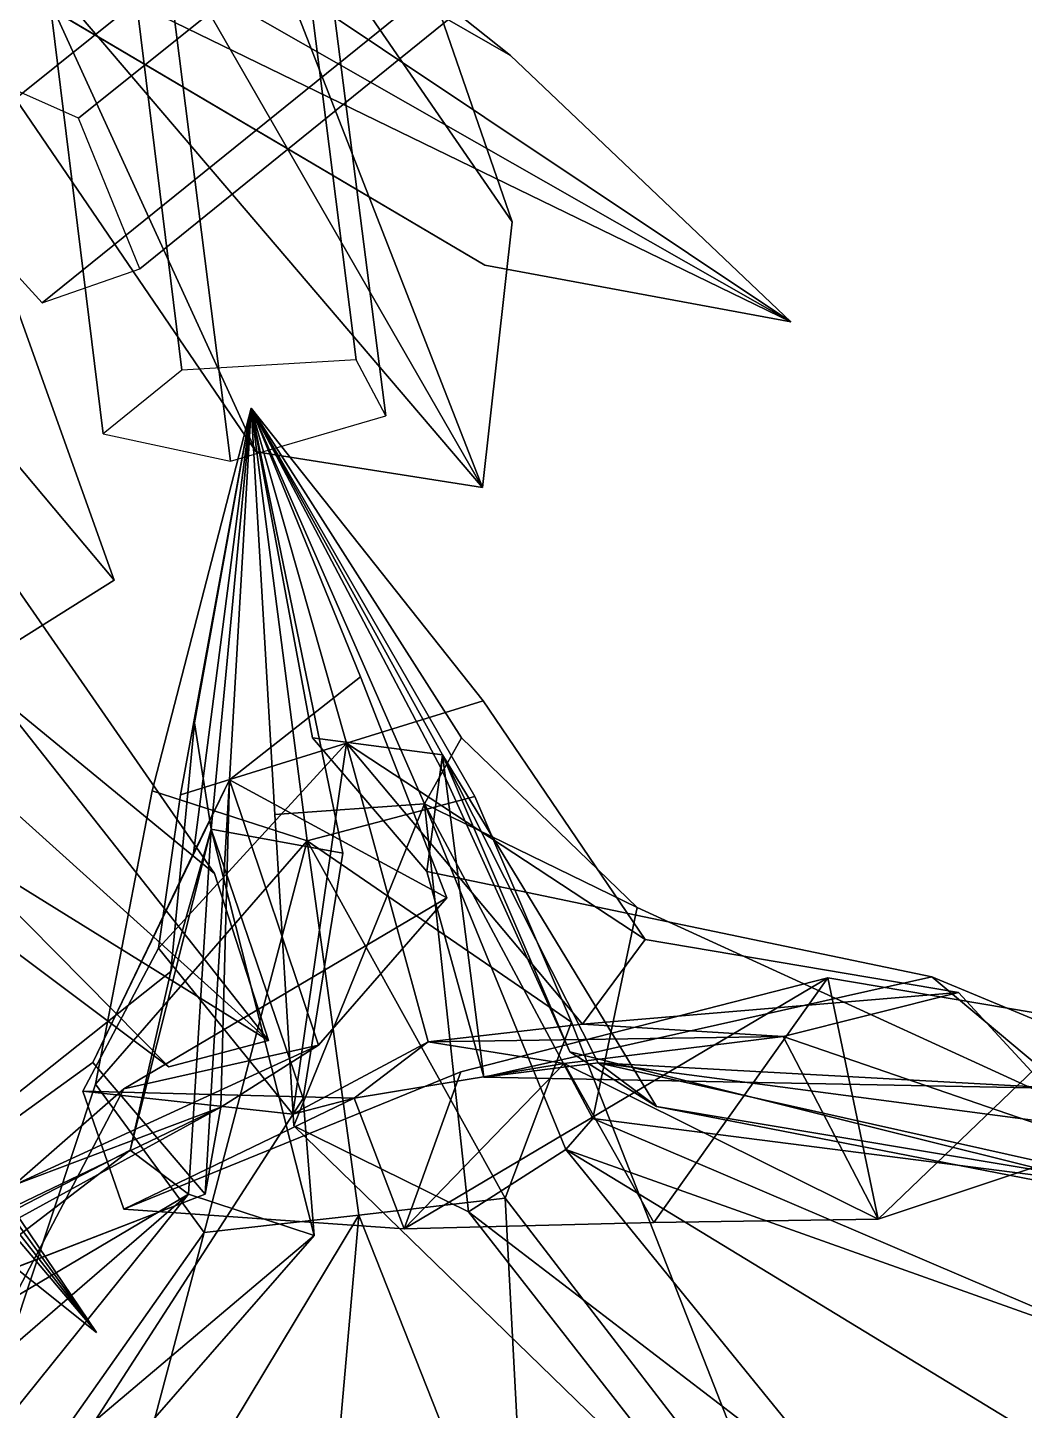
# Model space of a CAD drawing. Header units: metres. Extents: x -488 to 282, y -579 to 399.
# Drawn here: x -227.52 to -209.29, y -453.47 to -428.2 of the extents above; entities that cross this region are included whole.
import ezdxf

# ---------------------------------------------------------------- set-up
doc = ezdxf.new("R2010")
doc.units = ezdxf.units.M

msp = doc.modelspace()

# ---------------------------------------------------------------- linework, layer by layer
at = {"layer": 'coreopsi_1Pdcel', "color": 3}
for points in [[(-222.4118, -423.4999, 98.2844), (-229.0205, -428.7723, 103.8673), (-229.4303, -430.8474, 101.4122), (-222.6513, -425.4124, 95.6793)], [(-219.8092, -424.4175, 99.9832), (-226.5882, -429.8526, 105.7161), (-229.0205, -428.7723, 103.8673), (-222.4118, -423.4999, 98.2844)], [(-225.9537, -424.3126, 83.7271), (-224.6986, -434.4595, 87.3973), (-226.1369, -435.6237, 84.6705), (-227.392, -425.4768, 81.00036)], [(-218.4159, -426.9056, 98.4438), (-225.4721, -432.6055, 104.421), (-226.5882, -429.8526, 105.7161), (-219.8092, -424.4175, 99.9832)], [(-222.7474, -424.5425, 83.3167), (-221.5158, -434.2676, 86.8192), (-224.6986, -434.4595, 87.3973), (-225.9537, -424.3126, 83.7271)], [(-222.186, -425.8241, 80.3937), (-220.9688, -435.29, 83.7931), (-221.5158, -434.2676, 86.8192), (-222.7474, -424.5425, 83.3167)], [(-222.6513, -425.4124, 95.6793), (-229.4303, -430.8474, 101.4122), (-227.2552, -433.2296, 101.7209), (-220.199, -427.5297, 95.7437)], [(-227.392, -425.4768, 81.00036), (-226.1369, -435.6237, 84.6705), (-223.8085, -436.1233, 82.4728), (-225.0401, -426.3982, 78.9703)], [(-225.0401, -426.3982, 78.9703), (-223.8085, -436.1233, 82.4728), (-220.9688, -435.29, 83.7931), (-222.186, -425.8241, 80.3937)], [(-220.199, -427.5297, 95.7437), (-227.2552, -433.2296, 101.7209), (-225.4721, -432.6055, 104.421), (-218.4159, -426.9056, 98.4438)]]:
    msp.add_3dface(points, dxfattribs=at)
at = {"layer": 'coreopsi_1Petal1', "color": 3}
for points in [[(-234.0823, -419.8799, 288.0904), (-218.6913, -428.7058, 294.892), (-235.3349, -415.4925, 293.7377)], [(-234.0823, -419.8799, 288.0904), (-235.3349, -415.4925, 293.7377), (-218.6913, -428.7058, 294.892)], [(-213.564, -433.575, 287.67), (-234.0823, -419.8799, 288.0904), (-234.6221, -421.5718, 281.3556)], [(-213.564, -433.575, 287.67), (-234.6221, -421.5718, 281.3556), (-234.0823, -419.8799, 288.0904)], [(-213.564, -433.575, 287.67), (-218.6913, -428.7058, 294.892), (-234.0823, -419.8799, 288.0904)], [(-213.564, -433.575, 287.67), (-234.0823, -419.8799, 288.0904), (-218.6913, -428.7058, 294.892)], [(-234.6221, -421.5718, 281.3556), (-235.2344, -423.0516, 275.2659), (-213.564, -433.575, 287.67)], [(-234.6221, -421.5718, 281.3556), (-213.564, -433.575, 287.67), (-235.2344, -423.0516, 275.2659)], [(-221.981, -422.1393, -12.9509), (-218.6601, -431.7463, -11.5167), (-224.2898, -423.5694, -11.04615)], [(-221.981, -422.1393, -12.9509), (-224.2898, -423.5694, -11.04615), (-218.6601, -431.7463, -11.5167)], [(-234.0883, -423.7342, 269.112), (-219.1615, -432.5369, 278.0228), (-235.2344, -423.0516, 275.2659)], [(-234.0883, -423.7342, 269.112), (-235.2344, -423.0516, 275.2659), (-219.1615, -432.5369, 278.0228)], [(-235.2344, -423.0516, 275.2659), (-219.1615, -432.5369, 278.0228), (-213.564, -433.575, 287.67)], [(-235.2344, -423.0516, 275.2659), (-213.564, -433.575, 287.67), (-219.1615, -432.5369, 278.0228)], [(-236.4139, -425.8099, 266.2073), (-225.9363, -438.2962, 256.4424), (-231.2511, -423.4471, 270.732)], [(-236.4139, -425.8099, 266.2073), (-231.2511, -423.4471, 270.732), (-225.9363, -438.2962, 256.4424)], [(-225.7849, -425.1695, -8.5544), (-224.2898, -423.5694, -11.04615), (-219.2005, -436.5996, -8.2034)], [(-225.7849, -425.1695, -8.5544), (-219.2005, -436.5996, -8.2034), (-224.2898, -423.5694, -11.04615)], [(-224.2898, -423.5694, -11.04615), (-218.6601, -431.7463, -11.5167), (-219.2005, -436.5996, -8.2034)], [(-224.2898, -423.5694, -11.04615), (-219.2005, -436.5996, -8.2034), (-218.6601, -431.7463, -11.5167)], [(-219.2005, -436.5996, -8.2034), (-227.4948, -426.8854, -5.7983), (-225.7849, -425.1695, -8.5544)], [(-219.2005, -436.5996, -8.2034), (-225.7849, -425.1695, -8.5544), (-227.4948, -426.8854, -5.7983)], [(-230.3652, -441.0762, 247.793), (-225.9363, -438.2962, 256.4424), (-236.4139, -425.8099, 266.2073)], [(-230.3652, -441.0762, 247.793), (-236.4139, -425.8099, 266.2073), (-225.9363, -438.2962, 256.4424)], [(-227.4948, -426.8854, -5.7983), (-223.3417, -435.9508, -4.9199), (-229.5195, -426.8987, -2.5535)], [(-227.4948, -426.8854, -5.7983), (-229.5195, -426.8987, -2.5535), (-223.3417, -435.9508, -4.9199)], [(-219.2005, -436.5996, -8.2034), (-223.3417, -435.9508, -4.9199), (-227.4948, -426.8854, -5.7983)], [(-219.2005, -436.5996, -8.2034), (-227.4948, -426.8854, -5.7983), (-223.3417, -435.9508, -4.9199)], [(-223.4361, -435.1523, 85.03581), (-225.2434, -442.1431, 86.8754), (-222.4071, -443.0603, 85.6647)], [(-223.4361, -435.1523, 85.03581), (-222.4071, -443.0603, 85.6647), (-225.2434, -442.1431, 86.8754)], [(-221.6902, -441.272, 89.8827), (-224.7284, -442.2167, 89.2018), (-223.4361, -435.1523, 85.03581)], [(-221.6902, -441.272, 89.8827), (-223.4361, -435.1523, 85.03581), (-224.7284, -442.2167, 89.2018)], [(-223.8313, -441.9464, 89.2399), (-224.4855, -443.2832, 86.3465), (-223.4361, -435.1523, 85.03581)], [(-223.8313, -441.9464, 89.2399), (-223.4361, -435.1523, 85.03581), (-224.4855, -443.2832, 86.3465)], [(-223.4361, -435.1523, 85.03581), (-224.471, -440.9039, 89.6585), (-224.1644, -442.8437, 87.1101)], [(-223.4361, -435.1523, 85.03581), (-224.1644, -442.8437, 87.1101), (-224.471, -440.9039, 89.6585)], [(-224.1644, -442.8437, 87.1101), (-221.758, -443.2832, 84.9646), (-223.4361, -435.1523, 85.03581)], [(-224.1644, -442.8437, 87.1101), (-223.4361, -435.1523, 85.03581), (-221.758, -443.2832, 84.9646)], [(-223.4361, -435.1523, 85.03581), (-221.4321, -440.0651, 90.2675), (-223.8313, -441.9464, 89.2399)], [(-223.4361, -435.1523, 85.03581), (-223.8313, -441.9464, 89.2399), (-221.4321, -440.0651, 90.2675)], [(-223.4361, -435.1523, 85.03581), (-219.1878, -440.5011, 88.01313), (-221.6902, -441.272, 89.8827)], [(-223.4361, -435.1523, 85.03581), (-221.6902, -441.272, 89.8827), (-219.1878, -440.5011, 88.01313)], [(-222.4071, -443.0603, 85.6647), (-219.343, -442.2464, 86.3967), (-223.4361, -435.1523, 85.03581)], [(-222.4071, -443.0603, 85.6647), (-223.4361, -435.1523, 85.03581), (-219.343, -442.2464, 86.3967)], [(-223.4361, -435.1523, 85.03581), (-222.9991, -442.5792, 84.6209), (-220.266, -442.3859, 86.3075)], [(-223.4361, -435.1523, 85.03581), (-220.266, -442.3859, 86.3075), (-222.9991, -442.5792, 84.6209)], [(-220.266, -442.3859, 86.3075), (-219.5858, -441.1799, 89.2519), (-223.4361, -435.1523, 85.03581)], [(-220.266, -442.3859, 86.3075), (-223.4361, -435.1523, 85.03581), (-219.5858, -441.1799, 89.2519)], [(-223.4361, -435.1523, 85.03581), (-219.9602, -441.7404, 85.2299), (-219.9328, -441.4886, 88.4373)], [(-223.4361, -435.1523, 85.03581), (-219.9328, -441.4886, 88.4373), (-219.9602, -441.7404, 85.2299)], [(-219.9328, -441.4886, 88.4373), (-222.3134, -441.18, 90.6339), (-223.4361, -435.1523, 85.03581)], [(-219.9328, -441.4886, 88.4373), (-223.4361, -435.1523, 85.03581), (-222.3134, -441.18, 90.6339)], [(-226.2612, -452.0463, 89.1756), (-230.0887, -446.3892, 94.2409), (-238.3127, -435.4502, 85.9786)], [(-226.2612, -452.0463, 89.1756), (-238.3127, -435.4502, 85.9786), (-230.0887, -446.3892, 94.2409)], [(-226.2612, -452.0463, 89.1756), (-238.3127, -435.4502, 85.9786), (-238.0494, -436.984, 80.329)], [(-226.2612, -452.0463, 89.1756), (-238.0494, -436.984, 80.329), (-238.3127, -435.4502, 85.9786)], [(-238.0494, -436.984, 80.329), (-237.8932, -438.2965, 75.1989), (-226.2612, -452.0463, 89.1756)], [(-238.0494, -436.984, 80.329), (-226.2612, -452.0463, 89.1756), (-237.8932, -438.2965, 75.1989)], [(-228.1402, -440.3516, 115.8186), (-224.102, -443.6566, 119.7849), (-227.9506, -438.1053, 116.9097)], [(-228.1402, -440.3516, 115.8186), (-227.9506, -438.1053, 116.9097), (-224.102, -443.6566, 119.7849)], [(-237.8932, -438.2965, 75.1989), (-228.6321, -450.1549, 80.2525), (-226.2612, -452.0463, 89.1756)], [(-237.8932, -438.2965, 75.1989), (-226.2612, -452.0463, 89.1756), (-228.6321, -450.1549, 80.2525)], [(-221.4321, -440.0651, 90.2675), (-219.8547, -444.0988, 93.9699), (-223.8313, -441.9464, 89.2399)], [(-221.4321, -440.0651, 90.2675), (-223.8313, -441.9464, 89.2399), (-219.8547, -444.0988, 93.9699)], [(-223.1151, -446.7092, 118.4196), (-228.1402, -440.3516, 115.8186), (-228.6075, -441.7702, 113.9367)], [(-223.1151, -446.7092, 118.4196), (-228.6075, -441.7702, 113.9367), (-228.1402, -440.3516, 115.8186)], [(-223.1151, -446.7092, 118.4196), (-224.102, -443.6566, 119.7849), (-228.1402, -440.3516, 115.8186)], [(-223.1151, -446.7092, 118.4196), (-228.1402, -440.3516, 115.8186), (-224.102, -443.6566, 119.7849)], [(-219.1878, -440.5011, 88.01313), (-216.2267, -444.861, 90.1787), (-221.6902, -441.272, 89.8827)], [(-219.1878, -440.5011, 88.01313), (-221.6902, -441.272, 89.8827), (-216.2267, -444.861, 90.1787)], [(-224.471, -440.9039, 89.6585), (-224.9021, -445.4497, 93.0669), (-224.1644, -442.8437, 87.1101)], [(-224.471, -440.9039, 89.6585), (-224.1644, -442.8437, 87.1101), (-224.9021, -445.4497, 93.0669)], [(-221.6902, -441.272, 89.8827), (-225.1276, -445.0187, 92.7974), (-224.7284, -442.2167, 89.2018)], [(-221.6902, -441.272, 89.8827), (-224.7284, -442.2167, 89.2018), (-225.1276, -445.0187, 92.7974)], [(-222.6735, -448.0573, 93.3191), (-225.1276, -445.0187, 92.7974), (-221.6902, -441.272, 89.8827)], [(-222.6735, -448.0573, 93.3191), (-221.6902, -441.272, 89.8827), (-225.1276, -445.0187, 92.7974)], [(-220.1979, -446.731, 93.9077), (-222.6735, -448.0573, 93.3191), (-221.6902, -441.272, 89.8827)], [(-220.1979, -446.731, 93.9077), (-221.6902, -441.272, 89.8827), (-222.6735, -448.0573, 93.3191)], [(-219.9328, -441.4886, 88.4373), (-220.2198, -443.622, 93.8885), (-222.3134, -441.18, 90.6339)], [(-219.9328, -441.4886, 88.4373), (-222.3134, -441.18, 90.6339), (-220.2198, -443.622, 93.8885)], [(-221.6902, -441.272, 89.8827), (-217.3714, -446.4122, 93.2922), (-220.1979, -446.731, 93.9077)], [(-221.6902, -441.272, 89.8827), (-220.1979, -446.731, 93.9077), (-217.3714, -446.4122, 93.2922)], [(-221.6902, -441.272, 89.8827), (-216.2267, -444.861, 90.1787), (-217.3714, -446.4122, 93.2922)], [(-221.6902, -441.272, 89.8827), (-217.3714, -446.4122, 93.2922), (-216.2267, -444.861, 90.1787)], [(-220.266, -442.3859, 86.3075), (-216.3722, -444.2781, 90.258), (-219.5858, -441.1799, 89.2519)], [(-220.266, -442.3859, 86.3075), (-219.5858, -441.1799, 89.2519), (-216.3722, -444.2781, 90.258)], [(-219.1796, -447.3759, 93.2941), (-220.2198, -443.622, 93.8885), (-219.9328, -441.4886, 88.4373)], [(-219.1796, -447.3759, 93.2941), (-219.9328, -441.4886, 88.4373), (-220.2198, -443.622, 93.8885)], [(-219.9602, -441.7404, 85.2299), (-217.6063, -446.915, 85.616), (-219.9328, -441.4886, 88.4373)], [(-219.9602, -441.7404, 85.2299), (-219.9328, -441.4886, 88.4373), (-217.6063, -446.915, 85.616)], [(-219.9328, -441.4886, 88.4373), (-216.0192, -447.9133, 88.7616), (-217.0864, -447.1146, 91.3486)], [(-219.9328, -441.4886, 88.4373), (-217.0864, -447.1146, 91.3486), (-216.0192, -447.9133, 88.7616)], [(-219.9328, -441.4886, 88.4373), (-217.6063, -446.915, 85.616), (-216.0192, -447.9133, 88.7616)], [(-219.9328, -441.4886, 88.4373), (-216.0192, -447.9133, 88.7616), (-217.6063, -446.915, 85.616)], [(-217.0864, -447.1146, 91.3486), (-219.1796, -447.3759, 93.2941), (-219.9328, -441.4886, 88.4373)], [(-217.0864, -447.1146, 91.3486), (-219.9328, -441.4886, 88.4373), (-219.1796, -447.3759, 93.2941)], [(-228.6075, -441.7702, 113.9367), (-229.0643, -443.0244, 112.2231), (-223.1151, -446.7092, 118.4196)], [(-228.6075, -441.7702, 113.9367), (-223.1151, -446.7092, 118.4196), (-229.0643, -443.0244, 112.2231)], [(-223.8313, -441.9464, 89.2399), (-226.3291, -447.1118, 88.04442), (-224.4855, -443.2832, 86.3465)], [(-223.8313, -441.9464, 89.2399), (-224.4855, -443.2832, 86.3465), (-226.3291, -447.1118, 88.04442)], [(-224.2761, -449.5146, 90.3979), (-226.3291, -447.1118, 88.04442), (-223.8313, -441.9464, 89.2399)], [(-224.2761, -449.5146, 90.3979), (-223.8313, -441.9464, 89.2399), (-226.3291, -447.1118, 88.04442)], [(-225.2434, -442.1431, 86.8754), (-226.2816, -447.5037, 88.5042), (-222.4071, -443.0603, 85.6647)], [(-225.2434, -442.1431, 86.8754), (-222.4071, -443.0603, 85.6647), (-226.2816, -447.5037, 88.5042)], [(-223.9887, -447.9252, 92.7697), (-224.2761, -449.5146, 90.3979), (-223.8313, -441.9464, 89.2399)], [(-223.9887, -447.9252, 92.7697), (-223.8313, -441.9464, 89.2399), (-224.2761, -449.5146, 90.3979)], [(-223.8313, -441.9464, 89.2399), (-222.2041, -446.7915, 94.7695), (-223.9887, -447.9252, 92.7697)], [(-223.8313, -441.9464, 89.2399), (-223.9887, -447.9252, 92.7697), (-222.2041, -446.7915, 94.7695)], [(-223.8313, -441.9464, 89.2399), (-219.8547, -444.0988, 93.9699), (-222.2041, -446.7915, 94.7695)], [(-223.8313, -441.9464, 89.2399), (-222.2041, -446.7915, 94.7695), (-219.8547, -444.0988, 93.9699)], [(-222.9991, -442.5792, 84.6209), (-222.6537, -448.2659, 84.713), (-220.266, -442.3859, 86.3075)], [(-222.9991, -442.5792, 84.6209), (-220.266, -442.3859, 86.3075), (-222.6537, -448.2659, 84.713)], [(-220.266, -442.3859, 86.3075), (-222.6537, -448.2659, 84.713), (-219.4608, -449.8369, 85.5778)], [(-220.266, -442.3859, 86.3075), (-219.4608, -449.8369, 85.5778), (-222.6537, -448.2659, 84.713)], [(-222.4071, -443.0603, 85.6647), (-217.5737, -446.3711, 85.505), (-219.343, -442.2464, 86.3967)], [(-222.4071, -443.0603, 85.6647), (-219.343, -442.2464, 86.3967), (-217.5737, -446.3711, 85.505)], [(-220.266, -442.3859, 86.3075), (-219.4608, -449.8369, 85.5778), (-217.6762, -448.7032, 87.5776)], [(-220.266, -442.3859, 86.3075), (-217.6762, -448.7032, 87.5776), (-219.4608, -449.8369, 85.5778)], [(-217.6762, -448.7032, 87.5776), (-217.1874, -448.1323, 90.347), (-220.266, -442.3859, 86.3075)], [(-217.6762, -448.7032, 87.5776), (-220.266, -442.3859, 86.3075), (-217.1874, -448.1323, 90.347)], [(-217.1874, -448.1323, 90.347), (-216.3722, -444.2781, 90.258), (-220.266, -442.3859, 86.3075)], [(-217.1874, -448.1323, 90.347), (-220.266, -442.3859, 86.3075), (-216.3722, -444.2781, 90.258)], [(-224.1644, -442.8437, 87.1101), (-225.6458, -448.7151, 91.5857), (-224.5785, -449.5139, 88.9987)], [(-224.1644, -442.8437, 87.1101), (-224.5785, -449.5139, 88.9987), (-225.6458, -448.7151, 91.5857)], [(-224.1644, -442.8437, 87.1101), (-224.9021, -445.4497, 93.0669), (-225.6458, -448.7151, 91.5857)], [(-224.1644, -442.8437, 87.1101), (-225.6458, -448.7151, 91.5857), (-224.9021, -445.4497, 93.0669)], [(-224.5785, -449.5139, 88.9987), (-222.284, -450.271, 87.4508), (-224.1644, -442.8437, 87.1101)], [(-224.5785, -449.5139, 88.9987), (-224.1644, -442.8437, 87.1101), (-222.284, -450.271, 87.4508)], [(-224.1644, -442.8437, 87.1101), (-222.4814, -447.7678, 84.4139), (-221.758, -443.2832, 84.9646)], [(-224.1644, -442.8437, 87.1101), (-221.758, -443.2832, 84.9646), (-222.4814, -447.7678, 84.4139)], [(-222.284, -450.271, 87.4508), (-222.4814, -447.7678, 84.4139), (-224.1644, -442.8437, 87.1101)], [(-222.284, -450.271, 87.4508), (-224.1644, -442.8437, 87.1101), (-222.4814, -447.7678, 84.4139)], [(-228.8586, -444.2533, 110.4439), (-224.9388, -447.1906, 115.0471), (-229.0643, -443.0244, 112.2231)], [(-228.8586, -444.2533, 110.4439), (-229.0643, -443.0244, 112.2231), (-224.9388, -447.1906, 115.0471)], [(-229.0643, -443.0244, 112.2231), (-224.9388, -447.1906, 115.0471), (-223.1151, -446.7092, 118.4196)], [(-229.0643, -443.0244, 112.2231), (-223.1151, -446.7092, 118.4196), (-224.9388, -447.1906, 115.0471)], [(-222.4071, -443.0603, 85.6647), (-226.2816, -447.5037, 88.5042), (-224.2936, -450.2162, 87.05515)], [(-222.4071, -443.0603, 85.6647), (-224.2936, -450.2162, 87.05515), (-226.2816, -447.5037, 88.5042)], [(-222.4071, -443.0603, 85.6647), (-224.2936, -450.2162, 87.05515), (-221.4671, -449.8974, 86.4396)], [(-222.4071, -443.0603, 85.6647), (-221.4671, -449.8974, 86.4396), (-224.2936, -450.2162, 87.05515)], [(-221.4671, -449.8974, 86.4396), (-218.79, -449.5896, 87.4257), (-222.4071, -443.0603, 85.6647)], [(-221.4671, -449.8974, 86.4396), (-222.4071, -443.0603, 85.6647), (-218.79, -449.5896, 87.4257)], [(-218.79, -449.5896, 87.4257), (-217.5737, -446.3711, 85.505), (-222.4071, -443.0603, 85.6647)], [(-218.79, -449.5896, 87.4257), (-222.4071, -443.0603, 85.6647), (-217.5737, -446.3711, 85.505)], [(-219.1796, -447.3759, 93.2941), (-210.985, -445.546, 103.203), (-220.2198, -443.622, 93.8885)], [(-219.1796, -447.3759, 93.2941), (-220.2198, -443.622, 93.8885), (-210.985, -445.546, 103.203)], [(-219.8547, -444.0988, 93.9699), (-225.7633, -447.5896, 105.4564), (-222.2041, -446.7915, 94.7695)], [(-219.8547, -444.0988, 93.9699), (-222.2041, -446.7915, 94.7695), (-225.7633, -447.5896, 105.4564)], [(-217.1874, -448.1323, 90.347), (-204.3725, -449.7749, 89.01856), (-216.3722, -444.2781, 90.258)], [(-217.1874, -448.1323, 90.347), (-216.3722, -444.2781, 90.258), (-204.3725, -449.7749, 89.01856)], [(-216.2267, -444.861, 90.1787), (-210.4963, -445.8286, 102.2313), (-217.3714, -446.4122, 93.2922)], [(-216.2267, -444.861, 90.1787), (-217.3714, -446.4122, 93.2922), (-210.4963, -445.8286, 102.2313)], [(-222.6735, -448.0573, 93.3191), (-226.5131, -447.6353, 105.7194), (-225.1276, -445.0187, 92.7974)], [(-222.6735, -448.0573, 93.3191), (-225.1276, -445.0187, 92.7974), (-226.5131, -447.6353, 105.7194)], [(-224.9021, -445.4497, 93.0669), (-235.3111, -453.7165, 94.5991), (-225.6458, -448.7151, 91.5857)], [(-224.9021, -445.4497, 93.0669), (-225.6458, -448.7151, 91.5857), (-235.3111, -453.7165, 94.5991)], [(-212.887, -445.5658, 128.0818), (-219.5965, -447.2824, 126.1955), (-220.6378, -450.1483, 113.0503)], [(-212.887, -445.5658, 128.0818), (-220.6378, -450.1483, 113.0503), (-219.5965, -447.2824, 126.1955)], [(-212.887, -445.5658, 128.0818), (-220.6378, -450.1483, 113.0503), (-216.0681, -450.0341, 111.1601)], [(-212.887, -445.5658, 128.0818), (-216.0681, -450.0341, 111.1601), (-220.6378, -450.1483, 113.0503)], [(-208.5495, -447.5876, 99.3815), (-210.985, -445.546, 103.203), (-219.1796, -447.3759, 93.2941)], [(-208.5495, -447.5876, 99.3815), (-219.1796, -447.3759, 93.2941), (-210.985, -445.546, 103.203)], [(-216.0681, -450.0341, 111.1601), (-211.9696, -449.9732, 109.3725), (-212.887, -445.5658, 128.0818)], [(-216.0681, -450.0341, 111.1601), (-212.887, -445.5658, 128.0818), (-211.9696, -449.9732, 109.3725)], [(-211.9696, -449.9732, 109.3725), (-208.1933, -446.3539, 121.7073), (-212.887, -445.5658, 128.0818)], [(-211.9696, -449.9732, 109.3725), (-212.887, -445.5658, 128.0818), (-208.1933, -446.3539, 121.7073)], [(-208.5495, -447.5876, 99.3815), (-205.4303, -447.8512, 107.2975), (-210.985, -445.546, 103.203)], [(-208.5495, -447.5876, 99.3815), (-210.985, -445.546, 103.203), (-205.4303, -447.8512, 107.2975)], [(-217.3714, -446.4122, 93.2922), (-210.4963, -445.8286, 102.2313), (-213.7024, -446.6352, 103.1443)], [(-217.3714, -446.4122, 93.2922), (-213.7024, -446.6352, 103.1443), (-210.4963, -445.8286, 102.2313)], [(-210.4963, -445.8286, 102.2313), (-207.9128, -448.6257, 108.0594), (-213.7024, -446.6352, 103.1443)], [(-210.4963, -445.8286, 102.2313), (-213.7024, -446.6352, 103.1443), (-207.9128, -448.6257, 108.0594)], [(-217.3714, -446.4122, 93.2922), (-213.7024, -446.6352, 103.1443), (-220.1979, -446.731, 93.9077)], [(-217.3714, -446.4122, 93.2922), (-220.1979, -446.731, 93.9077), (-213.7024, -446.6352, 103.1443)], [(-218.79, -449.5896, 87.4257), (-213.7355, -456.1534, 77.423), (-217.5737, -446.3711, 85.505)], [(-218.79, -449.5896, 87.4257), (-217.5737, -446.3711, 85.505), (-213.7355, -456.1534, 77.423)], [(-207.9128, -448.6257, 108.0594), (-208.1933, -446.3539, 121.7073), (-211.9696, -449.9732, 109.3725)], [(-207.9128, -448.6257, 108.0594), (-211.9696, -449.9732, 109.3725), (-208.1933, -446.3539, 121.7073)], [(-220.1979, -446.731, 93.9077), (-221.5487, -447.7645, 105.5154), (-222.6735, -448.0573, 93.3191)], [(-220.1979, -446.731, 93.9077), (-222.6735, -448.0573, 93.3191), (-221.5487, -447.7645, 105.5154)], [(-217.7095, -447.1308, 105.1268), (-221.5487, -447.7645, 105.5154), (-220.1979, -446.731, 93.9077)], [(-217.7095, -447.1308, 105.1268), (-220.1979, -446.731, 93.9077), (-221.5487, -447.7645, 105.5154)], [(-220.1979, -446.731, 93.9077), (-213.7024, -446.6352, 103.1443), (-217.7095, -447.1308, 105.1268)], [(-220.1979, -446.731, 93.9077), (-217.7095, -447.1308, 105.1268), (-213.7024, -446.6352, 103.1443)], [(-217.7095, -447.1308, 105.1268), (-213.7024, -446.6352, 103.1443), (-211.9696, -449.9732, 109.3725)], [(-217.7095, -447.1308, 105.1268), (-211.9696, -449.9732, 109.3725), (-213.7024, -446.6352, 103.1443)], [(-213.7024, -446.6352, 103.1443), (-207.9128, -448.6257, 108.0594), (-211.9696, -449.9732, 109.3725)], [(-213.7024, -446.6352, 103.1443), (-211.9696, -449.9732, 109.3725), (-207.9128, -448.6257, 108.0594)], [(-222.2041, -446.7915, 94.7695), (-227.7758, -449.3538, 103.3116), (-223.9887, -447.9252, 92.7697)], [(-222.2041, -446.7915, 94.7695), (-223.9887, -447.9252, 92.7697), (-227.7758, -449.3538, 103.3116)], [(-222.2041, -446.7915, 94.7695), (-225.7633, -447.5896, 105.4564), (-227.7758, -449.3538, 103.3116)], [(-222.2041, -446.7915, 94.7695), (-227.7758, -449.3538, 103.3116), (-225.7633, -447.5896, 105.4564)], [(-217.6063, -446.915, 85.616), (-204.9375, -450.0722, 88.5432), (-216.0192, -447.9133, 88.7616)], [(-217.6063, -446.915, 85.616), (-216.0192, -447.9133, 88.7616), (-204.9375, -450.0722, 88.5432)], [(-224.2761, -449.5146, 90.3979), (-235.8761, -454.0137, 94.1238), (-226.3291, -447.1118, 88.04442)], [(-224.2761, -449.5146, 90.3979), (-226.3291, -447.1118, 88.04442), (-235.8761, -454.0137, 94.1238)], [(-220.6378, -450.1483, 113.0503), (-221.5487, -447.7645, 105.5154), (-217.7095, -447.1308, 105.1268)], [(-220.6378, -450.1483, 113.0503), (-217.7095, -447.1308, 105.1268), (-221.5487, -447.7645, 105.5154)], [(-216.0681, -450.0341, 111.1601), (-220.6378, -450.1483, 113.0503), (-217.7095, -447.1308, 105.1268)], [(-216.0681, -450.0341, 111.1601), (-217.7095, -447.1308, 105.1268), (-220.6378, -450.1483, 113.0503)], [(-217.0864, -447.1146, 91.3486), (-208.5495, -447.5876, 99.3815), (-219.1796, -447.3759, 93.2941)], [(-217.0864, -447.1146, 91.3486), (-219.1796, -447.3759, 93.2941), (-208.5495, -447.5876, 99.3815)], [(-217.7095, -447.1308, 105.1268), (-211.9696, -449.9732, 109.3725), (-216.0681, -450.0341, 111.1601)], [(-217.7095, -447.1308, 105.1268), (-216.0681, -450.0341, 111.1601), (-211.9696, -449.9732, 109.3725)], [(-216.0192, -447.9133, 88.7616), (-206.073, -449.5772, 91.7415), (-217.0864, -447.1146, 91.3486)], [(-216.0192, -447.9133, 88.7616), (-217.0864, -447.1146, 91.3486), (-206.073, -449.5772, 91.7415)], [(-217.0864, -447.1146, 91.3486), (-206.073, -449.5772, 91.7415), (-206.6888, -448.4892, 96.06238)], [(-217.0864, -447.1146, 91.3486), (-206.6888, -448.4892, 96.06238), (-206.073, -449.5772, 91.7415)], [(-206.6888, -448.4892, 96.06238), (-208.5495, -447.5876, 99.3815), (-217.0864, -447.1146, 91.3486)], [(-206.6888, -448.4892, 96.06238), (-217.0864, -447.1146, 91.3486), (-208.5495, -447.5876, 99.3815)], [(-220.6378, -450.1483, 113.0503), (-219.5965, -447.2824, 126.1955), (-225.7641, -449.793, 112.6272)], [(-220.6378, -450.1483, 113.0503), (-225.7641, -449.793, 112.6272), (-219.5965, -447.2824, 126.1955)], [(-226.2816, -447.5037, 88.5042), (-229.7523, -457.9601, 80.9111), (-224.2936, -450.2162, 87.05515)], [(-226.2816, -447.5037, 88.5042), (-224.2936, -450.2162, 87.05515), (-229.7523, -457.9601, 80.9111)], [(-225.7633, -447.5896, 105.4564), (-227.795, -451.4595, 110.875), (-227.7758, -449.3538, 103.3116)], [(-225.7633, -447.5896, 105.4564), (-227.7758, -449.3538, 103.3116), (-227.795, -451.4595, 110.875)], [(-221.5487, -447.7645, 105.5154), (-226.5131, -447.6353, 105.7194), (-222.6735, -448.0573, 93.3191)], [(-221.5487, -447.7645, 105.5154), (-222.6735, -448.0573, 93.3191), (-226.5131, -447.6353, 105.7194)], [(-221.5487, -447.7645, 105.5154), (-225.7641, -449.793, 112.6272), (-226.5131, -447.6353, 105.7194)], [(-221.5487, -447.7645, 105.5154), (-226.5131, -447.6353, 105.7194), (-225.7641, -449.793, 112.6272)], [(-223.9887, -447.9252, 92.7697), (-233.1395, -452.9397, 98.1314), (-224.2761, -449.5146, 90.3979)], [(-223.9887, -447.9252, 92.7697), (-224.2761, -449.5146, 90.3979), (-233.1395, -452.9397, 98.1314)], [(-231.1368, -451.3604, 101.0958), (-233.1395, -452.9397, 98.1314), (-223.9887, -447.9252, 92.7697)], [(-231.1368, -451.3604, 101.0958), (-223.9887, -447.9252, 92.7697), (-233.1395, -452.9397, 98.1314)], [(-223.9887, -447.9252, 92.7697), (-227.7758, -449.3538, 103.3116), (-231.1368, -451.3604, 101.0958)], [(-223.9887, -447.9252, 92.7697), (-231.1368, -451.3604, 101.0958), (-227.7758, -449.3538, 103.3116)], [(-222.284, -450.271, 87.4508), (-229.2636, -458.2427, 79.9394), (-222.4814, -447.7678, 84.4139)], [(-222.284, -450.271, 87.4508), (-222.4814, -447.7678, 84.4139), (-229.2636, -458.2427, 79.9394)], [(-220.6378, -450.1483, 113.0503), (-225.7641, -449.793, 112.6272), (-221.5487, -447.7645, 105.5154)], [(-220.6378, -450.1483, 113.0503), (-221.5487, -447.7645, 105.5154), (-225.7641, -449.793, 112.6272)], [(-216.0192, -447.9133, 88.7616), (-204.9375, -450.0722, 88.5432), (-206.073, -449.5772, 91.7415)], [(-216.0192, -447.9133, 88.7616), (-206.073, -449.5772, 91.7415), (-204.9375, -450.0722, 88.5432)], [(-217.6762, -448.7032, 87.5776), (-206.7665, -452.5807, 85.6869), (-217.1874, -448.1323, 90.347)], [(-217.6762, -448.7032, 87.5776), (-217.1874, -448.1323, 90.347), (-206.7665, -452.5807, 85.6869)], [(-206.7665, -452.5807, 85.6869), (-204.3725, -449.7749, 89.01856), (-217.1874, -448.1323, 90.347)], [(-206.7665, -452.5807, 85.6869), (-217.1874, -448.1323, 90.347), (-204.3725, -449.7749, 89.01856)], [(-222.6537, -448.2659, 84.713), (-214.4853, -456.1991, 77.6859), (-219.4608, -449.8369, 85.5778)], [(-222.6537, -448.2659, 84.713), (-219.4608, -449.8369, 85.5778), (-214.4853, -456.1991, 77.6859)], [(-225.6458, -448.7151, 91.5857), (-235.3111, -453.7165, 94.5991), (-234, -455.0991, 91.7474)], [(-225.6458, -448.7151, 91.5857), (-234, -455.0991, 91.7474), (-235.3111, -453.7165, 94.5991)], [(-225.6458, -448.7151, 91.5857), (-234, -455.0991, 91.7474), (-224.5785, -449.5139, 88.9987)], [(-225.6458, -448.7151, 91.5857), (-224.5785, -449.5139, 88.9987), (-234, -455.0991, 91.7474)], [(-219.4608, -449.8369, 85.5778), (-212.2972, -455.3226, 80.1773), (-217.6762, -448.7032, 87.5776)], [(-219.4608, -449.8369, 85.5778), (-217.6762, -448.7032, 87.5776), (-212.2972, -455.3226, 80.1773)], [(-217.6762, -448.7032, 87.5776), (-212.2972, -455.3226, 80.1773), (-208.7779, -454.1163, 82.7056)], [(-217.6762, -448.7032, 87.5776), (-208.7779, -454.1163, 82.7056), (-212.2972, -455.3226, 80.1773)], [(-208.7779, -454.1163, 82.7056), (-206.7665, -452.5807, 85.6869), (-217.6762, -448.7032, 87.5776)], [(-208.7779, -454.1163, 82.7056), (-217.6762, -448.7032, 87.5776), (-206.7665, -452.5807, 85.6869)], [(-233.1395, -452.9397, 98.1314), (-235.8761, -454.0137, 94.1238), (-224.2761, -449.5146, 90.3979)], [(-233.1395, -452.9397, 98.1314), (-224.2761, -449.5146, 90.3979), (-235.8761, -454.0137, 94.1238)], [(-224.5785, -449.5139, 88.9987), (-234, -455.0991, 91.7474), (-233.2259, -456.9875, 87.739)], [(-224.5785, -449.5139, 88.9987), (-233.2259, -456.9875, 87.739), (-234, -455.0991, 91.7474)], [(-233.2259, -456.9875, 87.739), (-231.3565, -457.9328, 84.4368), (-224.5785, -449.5139, 88.9987)], [(-233.2259, -456.9875, 87.739), (-224.5785, -449.5139, 88.9987), (-231.3565, -457.9328, 84.4368)], [(-224.5785, -449.5139, 88.9987), (-231.3565, -457.9328, 84.4368), (-222.284, -450.271, 87.4508)], [(-224.5785, -449.5139, 88.9987), (-222.284, -450.271, 87.4508), (-231.3565, -457.9328, 84.4368)], [(-221.4671, -449.8974, 86.4396), (-218.3573, -457.7558, 78.3029), (-218.79, -449.5896, 87.4257)], [(-221.4671, -449.8974, 86.4396), (-218.79, -449.5896, 87.4257), (-218.3573, -457.7558, 78.3029)], [(-218.3573, -457.7558, 78.3029), (-213.7355, -456.1534, 77.423), (-218.79, -449.5896, 87.4257)], [(-218.3573, -457.7558, 78.3029), (-218.79, -449.5896, 87.4257), (-213.7355, -456.1534, 77.423)], [(-224.2936, -450.2162, 87.05515), (-226.3706, -458.0411, 80.3446), (-221.4671, -449.8974, 86.4396)], [(-224.2936, -450.2162, 87.05515), (-221.4671, -449.8974, 86.4396), (-226.3706, -458.0411, 80.3446)], [(-221.4671, -449.8974, 86.4396), (-226.3706, -458.0411, 80.3446), (-222.2052, -458.3459, 78.6745)], [(-221.4671, -449.8974, 86.4396), (-222.2052, -458.3459, 78.6745), (-226.3706, -458.0411, 80.3446)], [(-222.2052, -458.3459, 78.6745), (-218.3573, -457.7558, 78.3029), (-221.4671, -449.8974, 86.4396)], [(-222.2052, -458.3459, 78.6745), (-221.4671, -449.8974, 86.4396), (-218.3573, -457.7558, 78.3029)], [(-219.4608, -449.8369, 85.5778), (-214.4853, -456.1991, 77.6859), (-212.2972, -455.3226, 80.1773)], [(-219.4608, -449.8369, 85.5778), (-212.2972, -455.3226, 80.1773), (-214.4853, -456.1991, 77.6859)], [(-231.3565, -457.9328, 84.4368), (-229.2636, -458.2427, 79.9394), (-222.284, -450.271, 87.4508)], [(-231.3565, -457.9328, 84.4368), (-222.284, -450.271, 87.4508), (-229.2636, -458.2427, 79.9394)], [(-224.2936, -450.2162, 87.05515), (-229.7523, -457.9601, 80.9111), (-226.3706, -458.0411, 80.3446)], [(-224.2936, -450.2162, 87.05515), (-226.3706, -458.0411, 80.3446), (-229.7523, -457.9601, 80.9111)]]:
    msp.add_3dface(points, dxfattribs=at)

doc.saveas('drawing.dxf')
